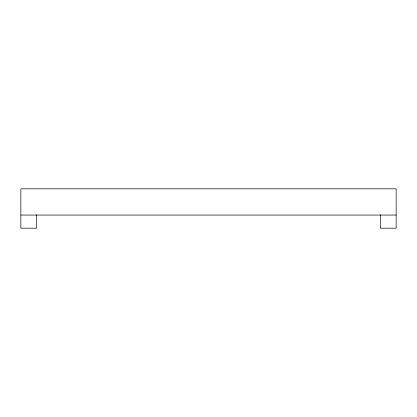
<?xml version="1.0" encoding="UTF-8"?>
<svg xmlns="http://www.w3.org/2000/svg" width="417" height="417" viewBox="0 0 417 417"><rect width="100%" height="100%" fill="white"/><g stroke="black" fill="none" stroke-linecap="round" stroke-linejoin="round"><path stroke-width="0.63" d="M20.85 215.063L396.15 215.063M380.403 214.739L380.403 228.182L396.15 228.182L396.15 188.818L20.85 188.818L20.85 228.182L36.597 228.182L36.597 214.739"/></g></svg>
